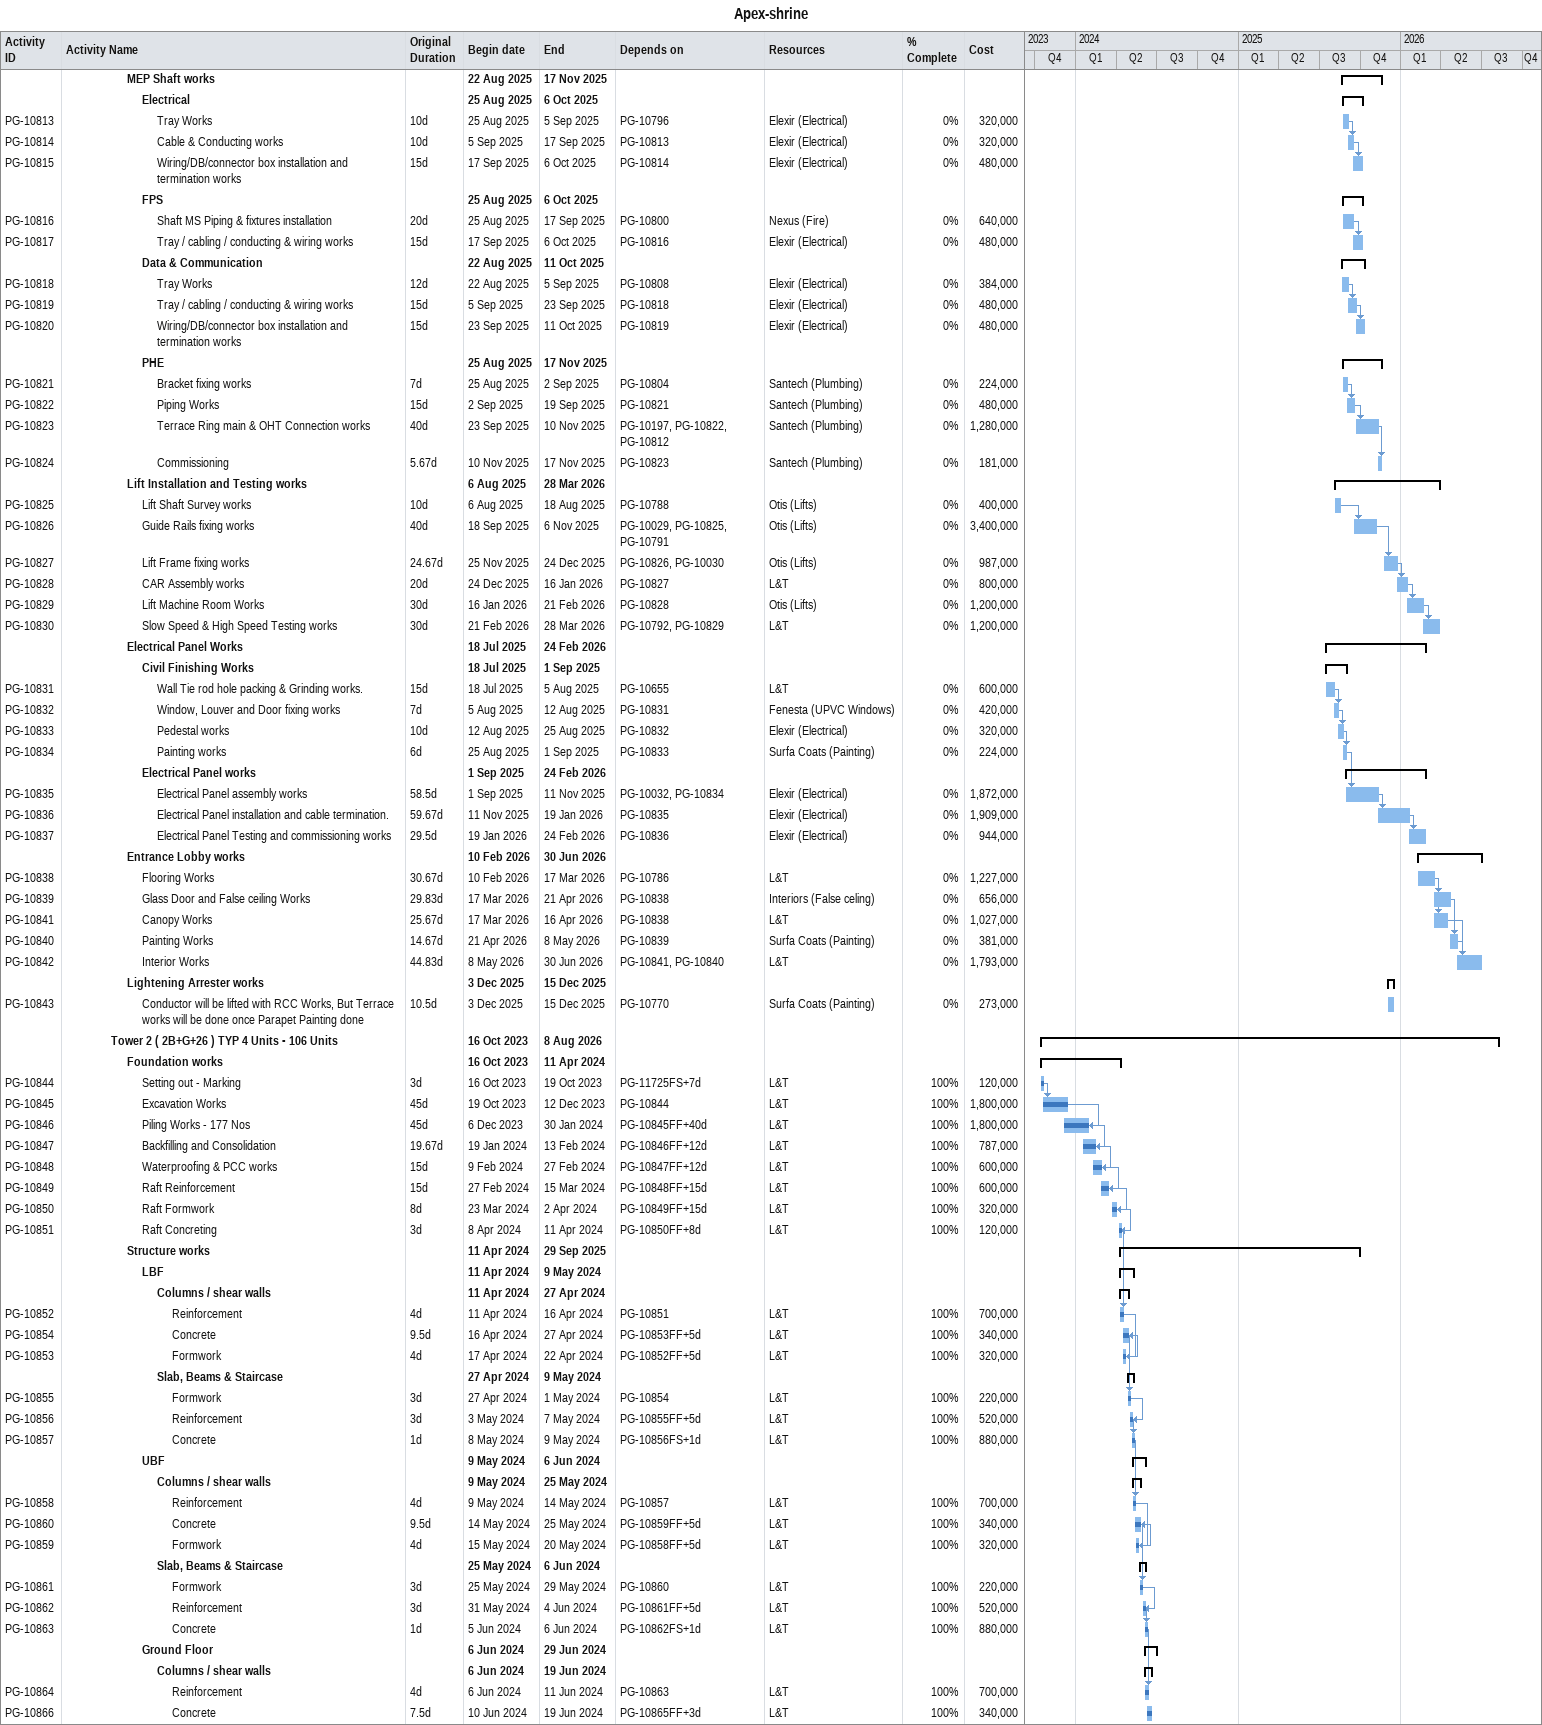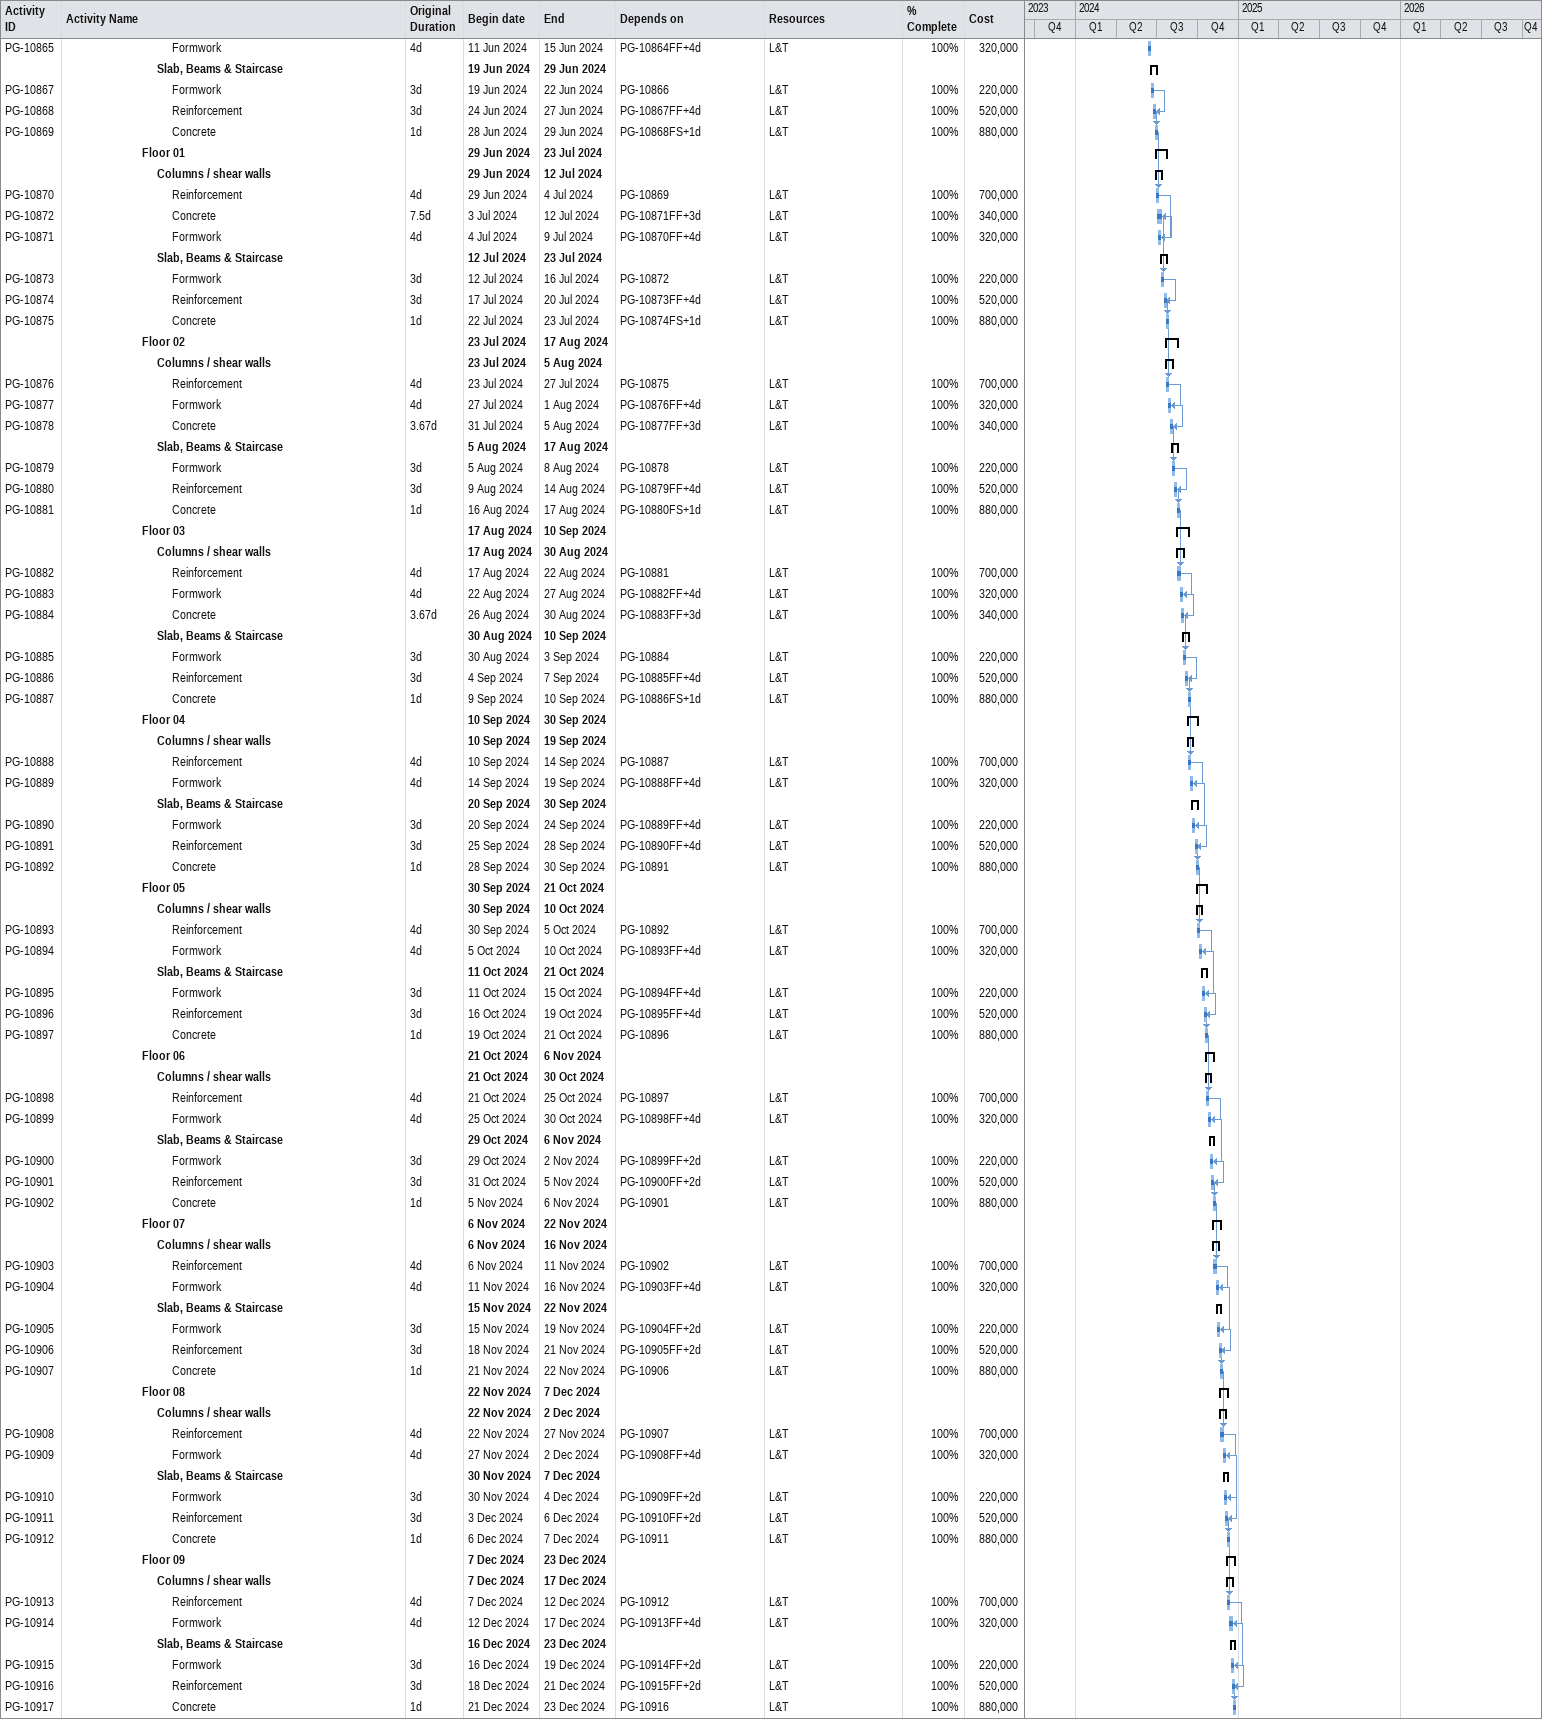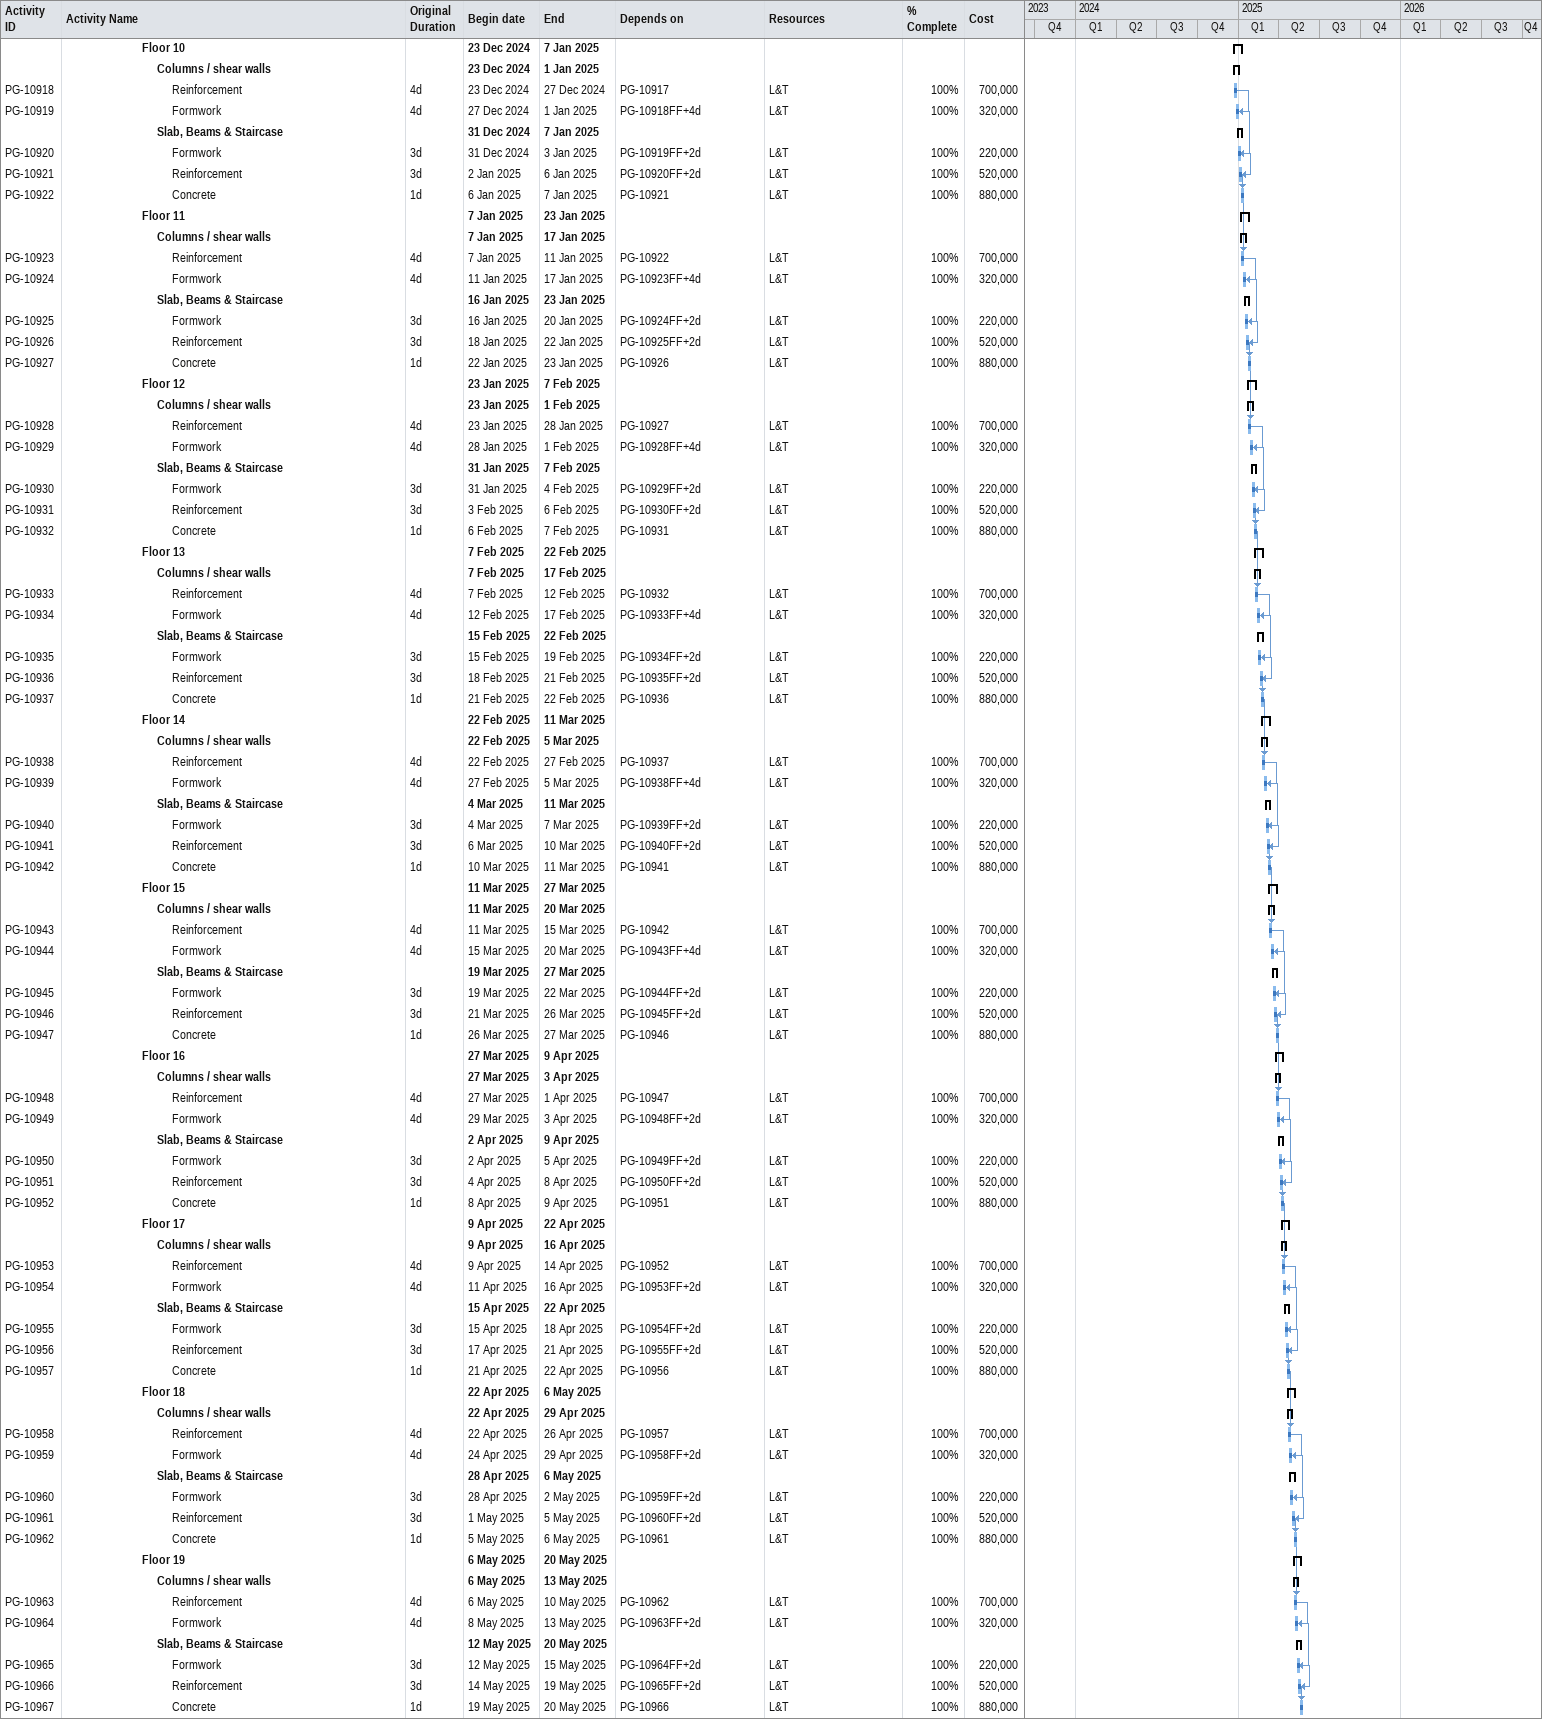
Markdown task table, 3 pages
Apex-shrine

| ID | Level | Task | Original duration | Start | Finish | Predecessors | Resources | % complete | Cost |
|---|---|---|---|---|---|---|---|---|---|
|  | 5 | **MEP Shaft works** |  | 2025-08-22 | 2025-11-17 |  |  |  |  |
|  | 6 | **Electrical** |  | 2025-08-25 | 2025-10-06 |  |  |  |  |
| PG-10813 | 7 | Tray Works | 10d | 2025-08-25 | 2025-09-05 | PG-10796 | Elexir (Electrical) | 0 | 320000 |
| PG-10814 | 7 | Cable & Conducting works | 10d | 2025-09-05 | 2025-09-17 | PG-10813 | Elexir (Electrical) | 0 | 320000 |
| PG-10815 | 7 | Wiring/DB/connector box installation and termination works | 15d | 2025-09-17 | 2025-10-06 | PG-10814 | Elexir (Electrical) | 0 | 480000 |
|  | 6 | **FPS** |  | 2025-08-25 | 2025-10-06 |  |  |  |  |
| PG-10816 | 7 | Shaft MS Piping & fixtures installation | 20d | 2025-08-25 | 2025-09-17 | PG-10800 | Nexus (Fire) | 0 | 640000 |
| PG-10817 | 7 | Tray / cabling / conducting & wiring works | 15d | 2025-09-17 | 2025-10-06 | PG-10816 | Elexir (Electrical) | 0 | 480000 |
|  | 6 | **Data & Communication** |  | 2025-08-22 | 2025-10-11 |  |  |  |  |
| PG-10818 | 7 | Tray Works | 12d | 2025-08-22 | 2025-09-05 | PG-10808 | Elexir (Electrical) | 0 | 384000 |
| PG-10819 | 7 | Tray / cabling / conducting & wiring works | 15d | 2025-09-05 | 2025-09-23 | PG-10818 | Elexir (Electrical) | 0 | 480000 |
| PG-10820 | 7 | Wiring/DB/connector box installation and termination works | 15d | 2025-09-23 | 2025-10-11 | PG-10819 | Elexir (Electrical) | 0 | 480000 |
|  | 6 | **PHE** |  | 2025-08-25 | 2025-11-17 |  |  |  |  |
| PG-10821 | 7 | Bracket fixing works | 7d | 2025-08-25 | 2025-09-02 | PG-10804 | Santech (Plumbing) | 0 | 224000 |
| PG-10822 | 7 | Piping Works | 15d | 2025-09-02 | 2025-09-19 | PG-10821 | Santech (Plumbing) | 0 | 480000 |
| PG-10823 | 7 | Terrace Ring main & OHT Connection works | 40d | 2025-09-23 | 2025-11-10 | PG-10197, PG-10822, PG-10812 | Santech (Plumbing) | 0 | 1280000 |
| PG-10824 | 7 | Commissioning | 5.67d | 2025-11-10 | 2025-11-17 | PG-10823 | Santech (Plumbing) | 0 | 181000 |
|  | 5 | **Lift Installation and Testing works** |  | 2025-08-06 | 2026-03-28 |  |  |  |  |
| PG-10825 | 6 | Lift Shaft Survey works | 10d | 2025-08-06 | 2025-08-18 | PG-10788 | Otis (Lifts) | 0 | 400000 |
| PG-10826 | 6 | Guide Rails fixing works | 40d | 2025-09-18 | 2025-11-06 | PG-10029, PG-10825, PG-10791 | Otis (Lifts) | 0 | 3400000 |
| PG-10827 | 6 | Lift Frame fixing works | 24.67d | 2025-11-25 | 2025-12-24 | PG-10826, PG-10030 | Otis (Lifts) | 0 | 987000 |
| PG-10828 | 6 | CAR Assembly works | 20d | 2025-12-24 | 2026-01-16 | PG-10827 | L&T | 0 | 800000 |
| PG-10829 | 6 | Lift Machine Room Works | 30d | 2026-01-16 | 2026-02-21 | PG-10828 | Otis (Lifts) | 0 | 1200000 |
| PG-10830 | 6 | Slow Speed & High Speed Testing works | 30d | 2026-02-21 | 2026-03-28 | PG-10792, PG-10829 | L&T | 0 | 1200000 |
|  | 5 | **Electrical Panel Works** |  | 2025-07-18 | 2026-02-24 |  |  |  |  |
|  | 6 | **Civil Finishing Works** |  | 2025-07-18 | 2025-09-01 |  |  |  |  |
| PG-10831 | 7 | Wall Tie rod hole packing & Grinding works. | 15d | 2025-07-18 | 2025-08-05 | PG-10655 | L&T | 0 | 600000 |
| PG-10832 | 7 | Window, Louver and Door fixing works | 7d | 2025-08-05 | 2025-08-12 | PG-10831 | Fenesta (UPVC Windows) | 0 | 420000 |
| PG-10833 | 7 | Pedestal works | 10d | 2025-08-12 | 2025-08-25 | PG-10832 | Elexir (Electrical) | 0 | 320000 |
| PG-10834 | 7 | Painting works | 6d | 2025-08-25 | 2025-09-01 | PG-10833 | Surfa Coats (Painting) | 0 | 224000 |
|  | 6 | **Electrical Panel works** |  | 2025-09-01 | 2026-02-24 |  |  |  |  |
| PG-10835 | 7 | Electrical Panel assembly works | 58.5d | 2025-09-01 | 2025-11-11 | PG-10032, PG-10834 | Elexir (Electrical) | 0 | 1872000 |
| PG-10836 | 7 | Electrical Panel installation and cable termination. | 59.67d | 2025-11-11 | 2026-01-19 | PG-10835 | Elexir (Electrical) | 0 | 1909000 |
| PG-10837 | 7 | Electrical Panel Testing and commissioning works | 29.5d | 2026-01-19 | 2026-02-24 | PG-10836 | Elexir (Electrical) | 0 | 944000 |
|  | 5 | **Entrance Lobby works** |  | 2026-02-10 | 2026-06-30 |  |  |  |  |
| PG-10838 | 6 | Flooring Works | 30.67d | 2026-02-10 | 2026-03-17 | PG-10786 | L&T | 0 | 1227000 |
| PG-10839 | 6 | Glass Door and False ceiling Works | 29.83d | 2026-03-17 | 2026-04-21 | PG-10838 | Interiors (False celing) | 0 | 656000 |
| PG-10841 | 6 | Canopy Works | 25.67d | 2026-03-17 | 2026-04-16 | PG-10838 | L&T | 0 | 1027000 |
| PG-10840 | 6 | Painting Works | 14.67d | 2026-04-21 | 2026-05-08 | PG-10839 | Surfa Coats (Painting) | 0 | 381000 |
| PG-10842 | 6 | Interior Works | 44.83d | 2026-05-08 | 2026-06-30 | PG-10841, PG-10840 | L&T | 0 | 1793000 |
|  | 5 | **Lightening Arrester works** |  | 2025-12-03 | 2025-12-15 |  |  |  |  |
| PG-10843 | 6 | Conductor will be lifted with RCC Works, But Terrace works will be done once Parapet Painting done | 10.5d | 2025-12-03 | 2025-12-15 | PG-10770 | Surfa Coats (Painting) | 0 | 273000 |
|  | 4 | **Tower 2 ( 2B+G+26 ) TYP 4 Units - 106 Units** |  | 2023-10-16 | 2026-08-08 |  |  |  |  |
|  | 5 | **Foundation works** |  | 2023-10-16 | 2024-04-11 |  |  |  |  |
| PG-10844 | 6 | Setting out - Marking | 3d | 2023-10-16 | 2023-10-19 | PG-11725FS+7d | L&T | 100 | 120000 |
| PG-10845 | 6 | Excavation Works | 45d | 2023-10-19 | 2023-12-12 | PG-10844 | L&T | 100 | 1800000 |
| PG-10846 | 6 | Piling Works - 177 Nos | 45d | 2023-12-06 | 2024-01-30 | PG-10845FF+40d | L&T | 100 | 1800000 |
| PG-10847 | 6 | Backfilling and Consolidation | 19.67d | 2024-01-19 | 2024-02-13 | PG-10846FF+12d | L&T | 100 | 787000 |
| PG-10848 | 6 | Waterproofing & PCC works | 15d | 2024-02-09 | 2024-02-27 | PG-10847FF+12d | L&T | 100 | 600000 |
| PG-10849 | 6 | Raft Reinforcement | 15d | 2024-02-27 | 2024-03-15 | PG-10848FF+15d | L&T | 100 | 600000 |
| PG-10850 | 6 | Raft Formwork | 8d | 2024-03-23 | 2024-04-02 | PG-10849FF+15d | L&T | 100 | 320000 |
| PG-10851 | 6 | Raft Concreting | 3d | 2024-04-08 | 2024-04-11 | PG-10850FF+8d | L&T | 100 | 120000 |
|  | 5 | **Structure works** |  | 2024-04-11 | 2025-09-29 |  |  |  |  |
|  | 6 | **LBF** |  | 2024-04-11 | 2024-05-09 |  |  |  |  |
|  | 7 | **Columns / shear walls** |  | 2024-04-11 | 2024-04-27 |  |  |  |  |
| PG-10852 | 8 | Reinforcement | 4d | 2024-04-11 | 2024-04-16 | PG-10851 | L&T | 100 | 700000 |
| PG-10854 | 8 | Concrete | 9.5d | 2024-04-16 | 2024-04-27 | PG-10853FF+5d | L&T | 100 | 340000 |
| PG-10853 | 8 | Formwork | 4d | 2024-04-17 | 2024-04-22 | PG-10852FF+5d | L&T | 100 | 320000 |
|  | 7 | **Slab, Beams & Staircase** |  | 2024-04-27 | 2024-05-09 |  |  |  |  |
| PG-10855 | 8 | Formwork | 3d | 2024-04-27 | 2024-05-01 | PG-10854 | L&T | 100 | 220000 |
| PG-10856 | 8 | Reinforcement | 3d | 2024-05-03 | 2024-05-07 | PG-10855FF+5d | L&T | 100 | 520000 |
| PG-10857 | 8 | Concrete | 1d | 2024-05-08 | 2024-05-09 | PG-10856FS+1d | L&T | 100 | 880000 |
|  | 6 | **UBF** |  | 2024-05-09 | 2024-06-06 |  |  |  |  |
|  | 7 | **Columns / shear walls** |  | 2024-05-09 | 2024-05-25 |  |  |  |  |
| PG-10858 | 8 | Reinforcement | 4d | 2024-05-09 | 2024-05-14 | PG-10857 | L&T | 100 | 700000 |
| PG-10860 | 8 | Concrete | 9.5d | 2024-05-14 | 2024-05-25 | PG-10859FF+5d | L&T | 100 | 340000 |
| PG-10859 | 8 | Formwork | 4d | 2024-05-15 | 2024-05-20 | PG-10858FF+5d | L&T | 100 | 320000 |
|  | 7 | **Slab, Beams & Staircase** |  | 2024-05-25 | 2024-06-06 |  |  |  |  |
| PG-10861 | 8 | Formwork | 3d | 2024-05-25 | 2024-05-29 | PG-10860 | L&T | 100 | 220000 |
| PG-10862 | 8 | Reinforcement | 3d | 2024-05-31 | 2024-06-04 | PG-10861FF+5d | L&T | 100 | 520000 |
| PG-10863 | 8 | Concrete | 1d | 2024-06-05 | 2024-06-06 | PG-10862FS+1d | L&T | 100 | 880000 |
|  | 6 | **Ground Floor** |  | 2024-06-06 | 2024-06-29 |  |  |  |  |
|  | 7 | **Columns / shear walls** |  | 2024-06-06 | 2024-06-19 |  |  |  |  |
| PG-10864 | 8 | Reinforcement | 4d | 2024-06-06 | 2024-06-11 | PG-10863 | L&T | 100 | 700000 |
| PG-10866 | 8 | Concrete | 7.5d | 2024-06-10 | 2024-06-19 | PG-10865FF+3d | L&T | 100 | 340000 |
| PG-10865 | 8 | Formwork | 4d | 2024-06-11 | 2024-06-15 | PG-10864FF+4d | L&T | 100 | 320000 |
|  | 7 | **Slab, Beams & Staircase** |  | 2024-06-19 | 2024-06-29 |  |  |  |  |
| PG-10867 | 8 | Formwork | 3d | 2024-06-19 | 2024-06-22 | PG-10866 | L&T | 100 | 220000 |
| PG-10868 | 8 | Reinforcement | 3d | 2024-06-24 | 2024-06-27 | PG-10867FF+4d | L&T | 100 | 520000 |
| PG-10869 | 8 | Concrete | 1d | 2024-06-28 | 2024-06-29 | PG-10868FS+1d | L&T | 100 | 880000 |
|  | 6 | **Floor 01** |  | 2024-06-29 | 2024-07-23 |  |  |  |  |
|  | 7 | **Columns / shear walls** |  | 2024-06-29 | 2024-07-12 |  |  |  |  |
| PG-10870 | 8 | Reinforcement | 4d | 2024-06-29 | 2024-07-04 | PG-10869 | L&T | 100 | 700000 |
| PG-10872 | 8 | Concrete | 7.5d | 2024-07-03 | 2024-07-12 | PG-10871FF+3d | L&T | 100 | 340000 |
| PG-10871 | 8 | Formwork | 4d | 2024-07-04 | 2024-07-09 | PG-10870FF+4d | L&T | 100 | 320000 |
|  | 7 | **Slab, Beams & Staircase** |  | 2024-07-12 | 2024-07-23 |  |  |  |  |
| PG-10873 | 8 | Formwork | 3d | 2024-07-12 | 2024-07-16 | PG-10872 | L&T | 100 | 220000 |
| PG-10874 | 8 | Reinforcement | 3d | 2024-07-17 | 2024-07-20 | PG-10873FF+4d | L&T | 100 | 520000 |
| PG-10875 | 8 | Concrete | 1d | 2024-07-22 | 2024-07-23 | PG-10874FS+1d | L&T | 100 | 880000 |
|  | 6 | **Floor 02** |  | 2024-07-23 | 2024-08-17 |  |  |  |  |
|  | 7 | **Columns / shear walls** |  | 2024-07-23 | 2024-08-05 |  |  |  |  |
| PG-10876 | 8 | Reinforcement | 4d | 2024-07-23 | 2024-07-27 | PG-10875 | L&T | 100 | 700000 |
| PG-10877 | 8 | Formwork | 4d | 2024-07-27 | 2024-08-01 | PG-10876FF+4d | L&T | 100 | 320000 |
| PG-10878 | 8 | Concrete | 3.67d | 2024-07-31 | 2024-08-05 | PG-10877FF+3d | L&T | 100 | 340000 |
|  | 7 | **Slab, Beams & Staircase** |  | 2024-08-05 | 2024-08-17 |  |  |  |  |
| PG-10879 | 8 | Formwork | 3d | 2024-08-05 | 2024-08-08 | PG-10878 | L&T | 100 | 220000 |
| PG-10880 | 8 | Reinforcement | 3d | 2024-08-09 | 2024-08-14 | PG-10879FF+4d | L&T | 100 | 520000 |
| PG-10881 | 8 | Concrete | 1d | 2024-08-16 | 2024-08-17 | PG-10880FS+1d | L&T | 100 | 880000 |
|  | 6 | **Floor 03** |  | 2024-08-17 | 2024-09-10 |  |  |  |  |
|  | 7 | **Columns / shear walls** |  | 2024-08-17 | 2024-08-30 |  |  |  |  |
| PG-10882 | 8 | Reinforcement | 4d | 2024-08-17 | 2024-08-22 | PG-10881 | L&T | 100 | 700000 |
| PG-10883 | 8 | Formwork | 4d | 2024-08-22 | 2024-08-27 | PG-10882FF+4d | L&T | 100 | 320000 |
| PG-10884 | 8 | Concrete | 3.67d | 2024-08-26 | 2024-08-30 | PG-10883FF+3d | L&T | 100 | 340000 |
|  | 7 | **Slab, Beams & Staircase** |  | 2024-08-30 | 2024-09-10 |  |  |  |  |
| PG-10885 | 8 | Formwork | 3d | 2024-08-30 | 2024-09-03 | PG-10884 | L&T | 100 | 220000 |
| PG-10886 | 8 | Reinforcement | 3d | 2024-09-04 | 2024-09-07 | PG-10885FF+4d | L&T | 100 | 520000 |
| PG-10887 | 8 | Concrete | 1d | 2024-09-09 | 2024-09-10 | PG-10886FS+1d | L&T | 100 | 880000 |
|  | 6 | **Floor 04** |  | 2024-09-10 | 2024-09-30 |  |  |  |  |
|  | 7 | **Columns / shear walls** |  | 2024-09-10 | 2024-09-19 |  |  |  |  |
| PG-10888 | 8 | Reinforcement | 4d | 2024-09-10 | 2024-09-14 | PG-10887 | L&T | 100 | 700000 |
| PG-10889 | 8 | Formwork | 4d | 2024-09-14 | 2024-09-19 | PG-10888FF+4d | L&T | 100 | 320000 |
|  | 7 | **Slab, Beams & Staircase** |  | 2024-09-20 | 2024-09-30 |  |  |  |  |
| PG-10890 | 8 | Formwork | 3d | 2024-09-20 | 2024-09-24 | PG-10889FF+4d | L&T | 100 | 220000 |
| PG-10891 | 8 | Reinforcement | 3d | 2024-09-25 | 2024-09-28 | PG-10890FF+4d | L&T | 100 | 520000 |
| PG-10892 | 8 | Concrete | 1d | 2024-09-28 | 2024-09-30 | PG-10891 | L&T | 100 | 880000 |
|  | 6 | **Floor 05** |  | 2024-09-30 | 2024-10-21 |  |  |  |  |
|  | 7 | **Columns / shear walls** |  | 2024-09-30 | 2024-10-10 |  |  |  |  |
| PG-10893 | 8 | Reinforcement | 4d | 2024-09-30 | 2024-10-05 | PG-10892 | L&T | 100 | 700000 |
| PG-10894 | 8 | Formwork | 4d | 2024-10-05 | 2024-10-10 | PG-10893FF+4d | L&T | 100 | 320000 |
|  | 7 | **Slab, Beams & Staircase** |  | 2024-10-11 | 2024-10-21 |  |  |  |  |
| PG-10895 | 8 | Formwork | 3d | 2024-10-11 | 2024-10-15 | PG-10894FF+4d | L&T | 100 | 220000 |
| PG-10896 | 8 | Reinforcement | 3d | 2024-10-16 | 2024-10-19 | PG-10895FF+4d | L&T | 100 | 520000 |
| PG-10897 | 8 | Concrete | 1d | 2024-10-19 | 2024-10-21 | PG-10896 | L&T | 100 | 880000 |
|  | 6 | **Floor 06** |  | 2024-10-21 | 2024-11-06 |  |  |  |  |
|  | 7 | **Columns / shear walls** |  | 2024-10-21 | 2024-10-30 |  |  |  |  |
| PG-10898 | 8 | Reinforcement | 4d | 2024-10-21 | 2024-10-25 | PG-10897 | L&T | 100 | 700000 |
| PG-10899 | 8 | Formwork | 4d | 2024-10-25 | 2024-10-30 | PG-10898FF+4d | L&T | 100 | 320000 |
|  | 7 | **Slab, Beams & Staircase** |  | 2024-10-29 | 2024-11-06 |  |  |  |  |
| PG-10900 | 8 | Formwork | 3d | 2024-10-29 | 2024-11-02 | PG-10899FF+2d | L&T | 100 | 220000 |
| PG-10901 | 8 | Reinforcement | 3d | 2024-10-31 | 2024-11-05 | PG-10900FF+2d | L&T | 100 | 520000 |
| PG-10902 | 8 | Concrete | 1d | 2024-11-05 | 2024-11-06 | PG-10901 | L&T | 100 | 880000 |
|  | 6 | **Floor 07** |  | 2024-11-06 | 2024-11-22 |  |  |  |  |
|  | 7 | **Columns / shear walls** |  | 2024-11-06 | 2024-11-16 |  |  |  |  |
| PG-10903 | 8 | Reinforcement | 4d | 2024-11-06 | 2024-11-11 | PG-10902 | L&T | 100 | 700000 |
| PG-10904 | 8 | Formwork | 4d | 2024-11-11 | 2024-11-16 | PG-10903FF+4d | L&T | 100 | 320000 |
|  | 7 | **Slab, Beams & Staircase** |  | 2024-11-15 | 2024-11-22 |  |  |  |  |
| PG-10905 | 8 | Formwork | 3d | 2024-11-15 | 2024-11-19 | PG-10904FF+2d | L&T | 100 | 220000 |
| PG-10906 | 8 | Reinforcement | 3d | 2024-11-18 | 2024-11-21 | PG-10905FF+2d | L&T | 100 | 520000 |
| PG-10907 | 8 | Concrete | 1d | 2024-11-21 | 2024-11-22 | PG-10906 | L&T | 100 | 880000 |
|  | 6 | **Floor 08** |  | 2024-11-22 | 2024-12-07 |  |  |  |  |
|  | 7 | **Columns / shear walls** |  | 2024-11-22 | 2024-12-02 |  |  |  |  |
| PG-10908 | 8 | Reinforcement | 4d | 2024-11-22 | 2024-11-27 | PG-10907 | L&T | 100 | 700000 |
| PG-10909 | 8 | Formwork | 4d | 2024-11-27 | 2024-12-02 | PG-10908FF+4d | L&T | 100 | 320000 |
|  | 7 | **Slab, Beams & Staircase** |  | 2024-11-30 | 2024-12-07 |  |  |  |  |
| PG-10910 | 8 | Formwork | 3d | 2024-11-30 | 2024-12-04 | PG-10909FF+2d | L&T | 100 | 220000 |
| PG-10911 | 8 | Reinforcement | 3d | 2024-12-03 | 2024-12-06 | PG-10910FF+2d | L&T | 100 | 520000 |
| PG-10912 | 8 | Concrete | 1d | 2024-12-06 | 2024-12-07 | PG-10911 | L&T | 100 | 880000 |
|  | 6 | **Floor 09** |  | 2024-12-07 | 2024-12-23 |  |  |  |  |
|  | 7 | **Columns / shear walls** |  | 2024-12-07 | 2024-12-17 |  |  |  |  |
| PG-10913 | 8 | Reinforcement | 4d | 2024-12-07 | 2024-12-12 | PG-10912 | L&T | 100 | 700000 |
| PG-10914 | 8 | Formwork | 4d | 2024-12-12 | 2024-12-17 | PG-10913FF+4d | L&T | 100 | 320000 |
|  | 7 | **Slab, Beams & Staircase** |  | 2024-12-16 | 2024-12-23 |  |  |  |  |
| PG-10915 | 8 | Formwork | 3d | 2024-12-16 | 2024-12-19 | PG-10914FF+2d | L&T | 100 | 220000 |
| PG-10916 | 8 | Reinforcement | 3d | 2024-12-18 | 2024-12-21 | PG-10915FF+2d | L&T | 100 | 520000 |
| PG-10917 | 8 | Concrete | 1d | 2024-12-21 | 2024-12-23 | PG-10916 | L&T | 100 | 880000 |
|  | 6 | **Floor 10** |  | 2024-12-23 | 2025-01-07 |  |  |  |  |
|  | 7 | **Columns / shear walls** |  | 2024-12-23 | 2025-01-01 |  |  |  |  |
| PG-10918 | 8 | Reinforcement | 4d | 2024-12-23 | 2024-12-27 | PG-10917 | L&T | 100 | 700000 |
| PG-10919 | 8 | Formwork | 4d | 2024-12-27 | 2025-01-01 | PG-10918FF+4d | L&T | 100 | 320000 |
|  | 7 | **Slab, Beams & Staircase** |  | 2024-12-31 | 2025-01-07 |  |  |  |  |
| PG-10920 | 8 | Formwork | 3d | 2024-12-31 | 2025-01-03 | PG-10919FF+2d | L&T | 100 | 220000 |
| PG-10921 | 8 | Reinforcement | 3d | 2025-01-02 | 2025-01-06 | PG-10920FF+2d | L&T | 100 | 520000 |
| PG-10922 | 8 | Concrete | 1d | 2025-01-06 | 2025-01-07 | PG-10921 | L&T | 100 | 880000 |
|  | 6 | **Floor 11** |  | 2025-01-07 | 2025-01-23 |  |  |  |  |
|  | 7 | **Columns / shear walls** |  | 2025-01-07 | 2025-01-17 |  |  |  |  |
| PG-10923 | 8 | Reinforcement | 4d | 2025-01-07 | 2025-01-11 | PG-10922 | L&T | 100 | 700000 |
| PG-10924 | 8 | Formwork | 4d | 2025-01-11 | 2025-01-17 | PG-10923FF+4d | L&T | 100 | 320000 |
|  | 7 | **Slab, Beams & Staircase** |  | 2025-01-16 | 2025-01-23 |  |  |  |  |
| PG-10925 | 8 | Formwork | 3d | 2025-01-16 | 2025-01-20 | PG-10924FF+2d | L&T | 100 | 220000 |
| PG-10926 | 8 | Reinforcement | 3d | 2025-01-18 | 2025-01-22 | PG-10925FF+2d | L&T | 100 | 520000 |
| PG-10927 | 8 | Concrete | 1d | 2025-01-22 | 2025-01-23 | PG-10926 | L&T | 100 | 880000 |
|  | 6 | **Floor 12** |  | 2025-01-23 | 2025-02-07 |  |  |  |  |
|  | 7 | **Columns / shear walls** |  | 2025-01-23 | 2025-02-01 |  |  |  |  |
| PG-10928 | 8 | Reinforcement | 4d | 2025-01-23 | 2025-01-28 | PG-10927 | L&T | 100 | 700000 |
| PG-10929 | 8 | Formwork | 4d | 2025-01-28 | 2025-02-01 | PG-10928FF+4d | L&T | 100 | 320000 |
|  | 7 | **Slab, Beams & Staircase** |  | 2025-01-31 | 2025-02-07 |  |  |  |  |
| PG-10930 | 8 | Formwork | 3d | 2025-01-31 | 2025-02-04 | PG-10929FF+2d | L&T | 100 | 220000 |
| PG-10931 | 8 | Reinforcement | 3d | 2025-02-03 | 2025-02-06 | PG-10930FF+2d | L&T | 100 | 520000 |
| PG-10932 | 8 | Concrete | 1d | 2025-02-06 | 2025-02-07 | PG-10931 | L&T | 100 | 880000 |
|  | 6 | **Floor 13** |  | 2025-02-07 | 2025-02-22 |  |  |  |  |
|  | 7 | **Columns / shear walls** |  | 2025-02-07 | 2025-02-17 |  |  |  |  |
| PG-10933 | 8 | Reinforcement | 4d | 2025-02-07 | 2025-02-12 | PG-10932 | L&T | 100 | 700000 |
| PG-10934 | 8 | Formwork | 4d | 2025-02-12 | 2025-02-17 | PG-10933FF+4d | L&T | 100 | 320000 |
|  | 7 | **Slab, Beams & Staircase** |  | 2025-02-15 | 2025-02-22 |  |  |  |  |
| PG-10935 | 8 | Formwork | 3d | 2025-02-15 | 2025-02-19 | PG-10934FF+2d | L&T | 100 | 220000 |
| PG-10936 | 8 | Reinforcement | 3d | 2025-02-18 | 2025-02-21 | PG-10935FF+2d | L&T | 100 | 520000 |
| PG-10937 | 8 | Concrete | 1d | 2025-02-21 | 2025-02-22 | PG-10936 | L&T | 100 | 880000 |
|  | 6 | **Floor 14** |  | 2025-02-22 | 2025-03-11 |  |  |  |  |
|  | 7 | **Columns / shear walls** |  | 2025-02-22 | 2025-03-05 |  |  |  |  |
| PG-10938 | 8 | Reinforcement | 4d | 2025-02-22 | 2025-02-27 | PG-10937 | L&T | 100 | 700000 |
| PG-10939 | 8 | Formwork | 4d | 2025-02-27 | 2025-03-05 | PG-10938FF+4d | L&T | 100 | 320000 |
|  | 7 | **Slab, Beams & Staircase** |  | 2025-03-04 | 2025-03-11 |  |  |  |  |
| PG-10940 | 8 | Formwork | 3d | 2025-03-04 | 2025-03-07 | PG-10939FF+2d | L&T | 100 | 220000 |
| PG-10941 | 8 | Reinforcement | 3d | 2025-03-06 | 2025-03-10 | PG-10940FF+2d | L&T | 100 | 520000 |
| PG-10942 | 8 | Concrete | 1d | 2025-03-10 | 2025-03-11 | PG-10941 | L&T | 100 | 880000 |
|  | 6 | **Floor 15** |  | 2025-03-11 | 2025-03-27 |  |  |  |  |
|  | 7 | **Columns / shear walls** |  | 2025-03-11 | 2025-03-20 |  |  |  |  |
| PG-10943 | 8 | Reinforcement | 4d | 2025-03-11 | 2025-03-15 | PG-10942 | L&T | 100 | 700000 |
| PG-10944 | 8 | Formwork | 4d | 2025-03-15 | 2025-03-20 | PG-10943FF+4d | L&T | 100 | 320000 |
|  | 7 | **Slab, Beams & Staircase** |  | 2025-03-19 | 2025-03-27 |  |  |  |  |
| PG-10945 | 8 | Formwork | 3d | 2025-03-19 | 2025-03-22 | PG-10944FF+2d | L&T | 100 | 220000 |
| PG-10946 | 8 | Reinforcement | 3d | 2025-03-21 | 2025-03-26 | PG-10945FF+2d | L&T | 100 | 520000 |
| PG-10947 | 8 | Concrete | 1d | 2025-03-26 | 2025-03-27 | PG-10946 | L&T | 100 | 880000 |
|  | 6 | **Floor 16** |  | 2025-03-27 | 2025-04-09 |  |  |  |  |
|  | 7 | **Columns / shear walls** |  | 2025-03-27 | 2025-04-03 |  |  |  |  |
| PG-10948 | 8 | Reinforcement | 4d | 2025-03-27 | 2025-04-01 | PG-10947 | L&T | 100 | 700000 |
| PG-10949 | 8 | Formwork | 4d | 2025-03-29 | 2025-04-03 | PG-10948FF+2d | L&T | 100 | 320000 |
|  | 7 | **Slab, Beams & Staircase** |  | 2025-04-02 | 2025-04-09 |  |  |  |  |
| PG-10950 | 8 | Formwork | 3d | 2025-04-02 | 2025-04-05 | PG-10949FF+2d | L&T | 100 | 220000 |
| PG-10951 | 8 | Reinforcement | 3d | 2025-04-04 | 2025-04-08 | PG-10950FF+2d | L&T | 100 | 520000 |
| PG-10952 | 8 | Concrete | 1d | 2025-04-08 | 2025-04-09 | PG-10951 | L&T | 100 | 880000 |
|  | 6 | **Floor 17** |  | 2025-04-09 | 2025-04-22 |  |  |  |  |
|  | 7 | **Columns / shear walls** |  | 2025-04-09 | 2025-04-16 |  |  |  |  |
| PG-10953 | 8 | Reinforcement | 4d | 2025-04-09 | 2025-04-14 | PG-10952 | L&T | 100 | 700000 |
| PG-10954 | 8 | Formwork | 4d | 2025-04-11 | 2025-04-16 | PG-10953FF+2d | L&T | 100 | 320000 |
|  | 7 | **Slab, Beams & Staircase** |  | 2025-04-15 | 2025-04-22 |  |  |  |  |
| PG-10955 | 8 | Formwork | 3d | 2025-04-15 | 2025-04-18 | PG-10954FF+2d | L&T | 100 | 220000 |
| PG-10956 | 8 | Reinforcement | 3d | 2025-04-17 | 2025-04-21 | PG-10955FF+2d | L&T | 100 | 520000 |
| PG-10957 | 8 | Concrete | 1d | 2025-04-21 | 2025-04-22 | PG-10956 | L&T | 100 | 880000 |
|  | 6 | **Floor 18** |  | 2025-04-22 | 2025-05-06 |  |  |  |  |
|  | 7 | **Columns / shear walls** |  | 2025-04-22 | 2025-04-29 |  |  |  |  |
| PG-10958 | 8 | Reinforcement | 4d | 2025-04-22 | 2025-04-26 | PG-10957 | L&T | 100 | 700000 |
| PG-10959 | 8 | Formwork | 4d | 2025-04-24 | 2025-04-29 | PG-10958FF+2d | L&T | 100 | 320000 |
|  | 7 | **Slab, Beams & Staircase** |  | 2025-04-28 | 2025-05-06 |  |  |  |  |
| PG-10960 | 8 | Formwork | 3d | 2025-04-28 | 2025-05-02 | PG-10959FF+2d | L&T | 100 | 220000 |
| PG-10961 | 8 | Reinforcement | 3d | 2025-05-01 | 2025-05-05 | PG-10960FF+2d | L&T | 100 | 520000 |
| PG-10962 | 8 | Concrete | 1d | 2025-05-05 | 2025-05-06 | PG-10961 | L&T | 100 | 880000 |
|  | 6 | **Floor 19** |  | 2025-05-06 | 2025-05-20 |  |  |  |  |
|  | 7 | **Columns / shear walls** |  | 2025-05-06 | 2025-05-13 |  |  |  |  |
| PG-10963 | 8 | Reinforcement | 4d | 2025-05-06 | 2025-05-10 | PG-10962 | L&T | 100 | 700000 |
| PG-10964 | 8 | Formwork | 4d | 2025-05-08 | 2025-05-13 | PG-10963FF+2d | L&T | 100 | 320000 |
|  | 7 | **Slab, Beams & Staircase** |  | 2025-05-12 | 2025-05-20 |  |  |  |  |
| PG-10965 | 8 | Formwork | 3d | 2025-05-12 | 2025-05-15 | PG-10964FF+2d | L&T | 100 | 220000 |
| PG-10966 | 8 | Reinforcement | 3d | 2025-05-14 | 2025-05-19 | PG-10965FF+2d | L&T | 100 | 520000 |
| PG-10967 | 8 | Concrete | 1d | 2025-05-19 | 2025-05-20 | PG-10966 | L&T | 100 | 880000 |
